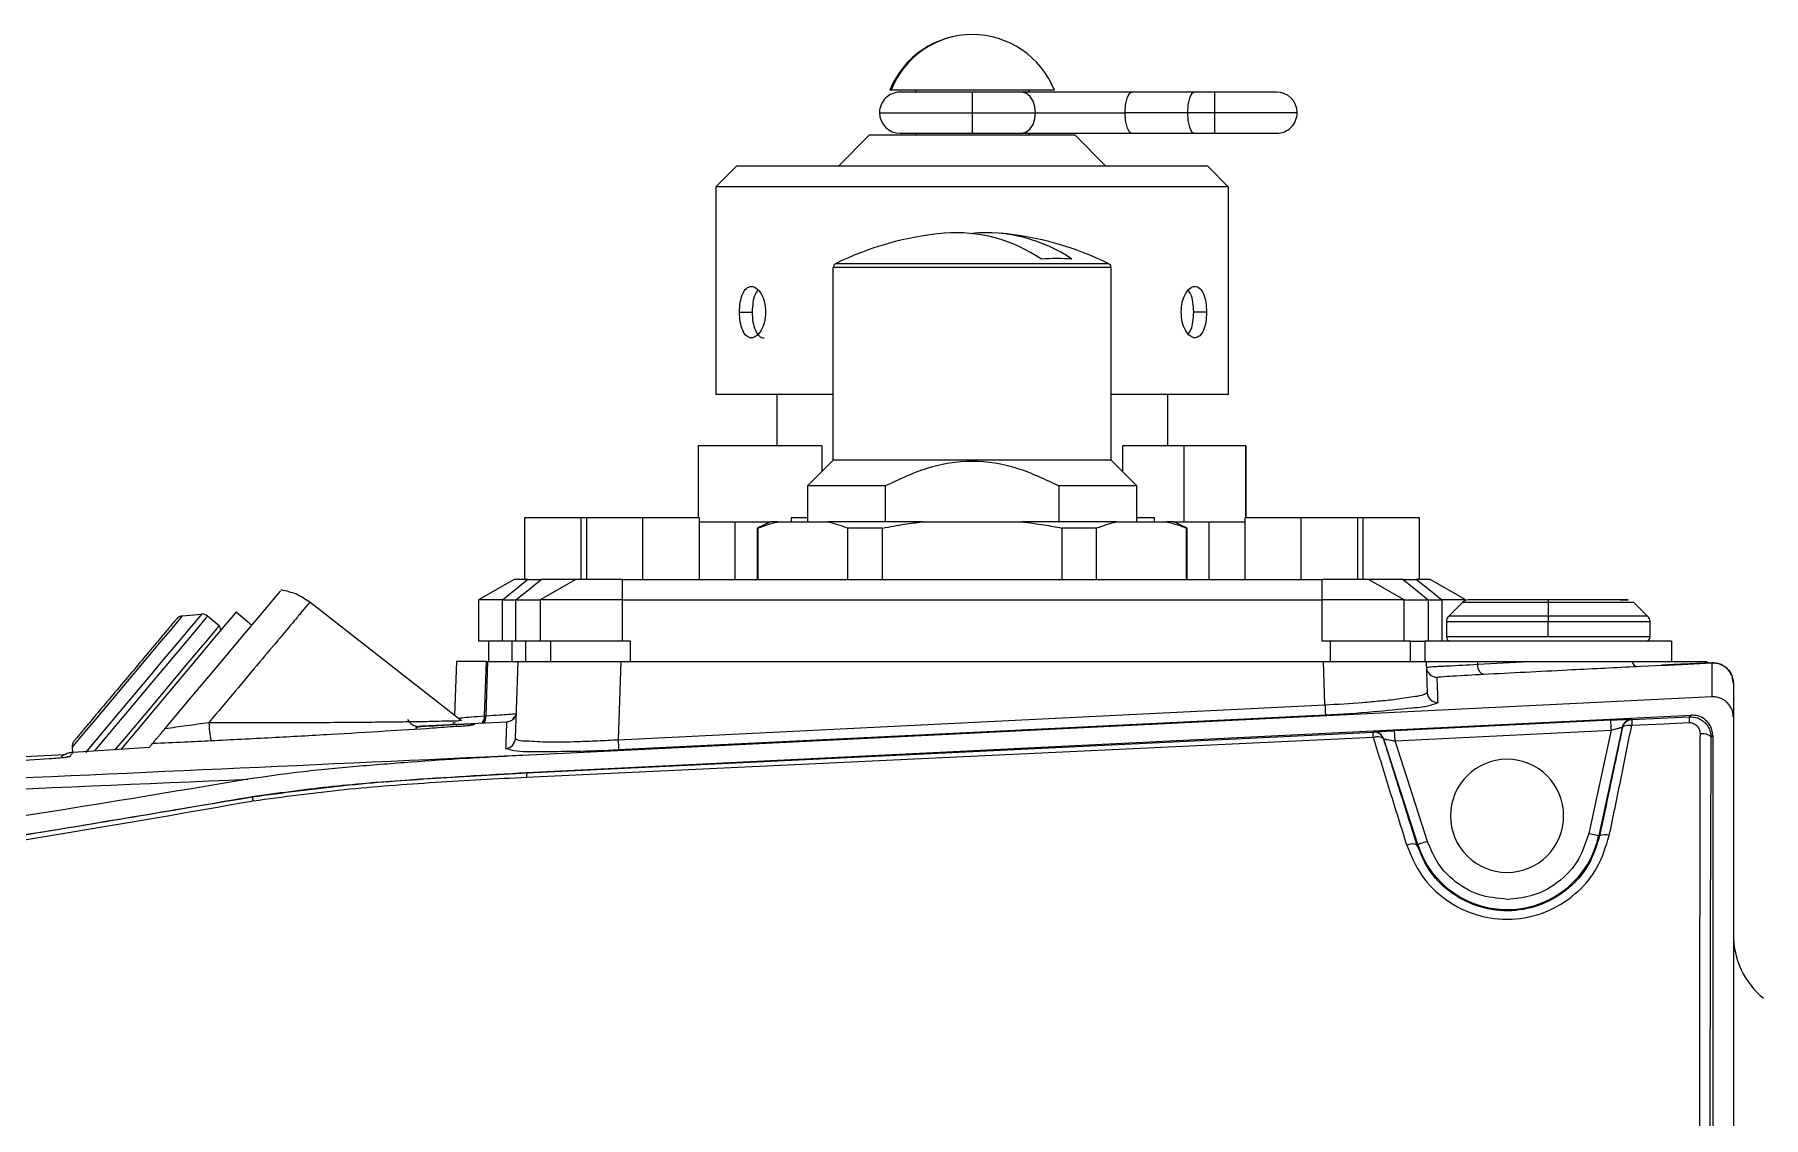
# Model space of a CAD drawing. Header units: millimetres. Extents: x 126 to 938, y 244 to 707.
# Drawn here: x 827.252 to 831.454, y 338.982 to 341.615 of the extents above; entities that cross this region are included whole.
import ezdxf

# ---------------------------------------------------------------- set-up
doc = ezdxf.new("R2010")
doc.units = ezdxf.units.MM

msp = doc.modelspace()

# ---------------------------------------------------------------- linework, layer by layer
at = {"color": 7, "linetype": 'Continuous', "lineweight": 25}
for p, q in [((829.3341, 341.4801), (829.3308, 341.4801)), ((829.7308, 341.4801), (829.3341, 341.4801)), ((829.5308, 341.4751), (829.3558, 341.4751)), ((829.3933, 341.4801), (829.3933, 341.4751)), ((829.6507, 341.4751), (829.5308, 341.4751)), ((829.5308, 341.4751), (829.5308, 341.4251)), ((829.9185, 341.4751), (829.6507, 341.4751)), ((829.6683, 341.4801), (829.6683, 341.4751)), ((830.0706, 341.4751), (829.9185, 341.4751)), ((830.1208, 341.4751), (830.0706, 341.4751)), ((830.1208, 341.4251), (830.1208, 341.4751)), ((829.3058, 341.4251), (829.5308, 341.4251)), ((829.5308, 341.4251), (829.685, 341.4251)), ((829.5308, 341.4251), (829.5308, 341.3751)), ((829.685, 341.4251), (829.9018, 341.4251)), ((830.0539, 341.4251), (829.9018, 341.4251)), ((830.1208, 341.4251), (830.0539, 341.4251)), ((830.1208, 341.3751), (830.1208, 341.4251)), ((830.3208, 341.4251), (830.1208, 341.4251)), ((829.2808, 341.3701), (829.2058, 341.2951)), ((829.7808, 341.3701), (829.2808, 341.3701)), ((829.3933, 341.3751), (829.3933, 341.3701)), ((829.5308, 341.3751), (829.6502, 341.3751)), ((829.6507, 341.3751), (829.9185, 341.3751)), ((829.6683, 341.3751), (829.6683, 341.3701)), ((829.7808, 341.3701), (829.8558, 341.2951)), ((829.9185, 341.3751), (830.0706, 341.3751)), ((830.0706, 341.3751), (830.1208, 341.3751)), ((830.1208, 341.3751), (830.2708, 341.3751)), ((828.9583, 341.2951), (828.9083, 341.2451)), ((830.1033, 341.2951), (828.9583, 341.2951)), ((830.1033, 341.2951), (830.1533, 341.2451)), ((830.1533, 341.2451), (828.9083, 341.2451)), ((828.9083, 341.2451), (828.9083, 340.7401)), ((830.1533, 341.2451), (830.1533, 340.7401)), ((829.8683, 341.0489), (829.1933, 341.0489)), ((829.1933, 340.5801), (829.1933, 341.0489)), ((829.8627, 341.0579), (829.1988, 341.0579)), ((829.8683, 340.5801), (829.8683, 341.0489)), ((828.9653, 340.9401), (828.9962, 340.9401)), ((830.1005, 340.9401), (830.0692, 340.9401)), ((829.1933, 340.7401), (828.9083, 340.7401)), ((829.0558, 340.7401), (829.0558, 340.6151)), ((830.1533, 340.7401), (829.8683, 340.7401)), ((830.0058, 340.7401), (830.0058, 340.6151)), ((828.8653, 340.6151), (828.8653, 340.4401)), ((829.1653, 340.6151), (828.8653, 340.6151)), ((829.1933, 340.5801), (829.1308, 340.5176)), ((829.1653, 340.6151), (829.1653, 340.5521)), ((829.8683, 340.5801), (829.1933, 340.5801)), ((829.8683, 340.5801), (829.9308, 340.5176)), ((829.8963, 340.6151), (829.8963, 340.5521)), ((830.0463, 340.6151), (829.8963, 340.6151)), ((830.1963, 340.6151), (830.0463, 340.6151)), ((830.0463, 340.4301), (830.0463, 340.6151)), ((830.1963, 340.4401), (830.1963, 340.6151)), ((830.1963, 340.6151), (830.1963, 340.4401)), ((829.32, 340.5176), (829.1308, 340.5176)), ((829.1308, 340.5176), (829.1308, 340.4301)), ((829.32, 340.4301), (829.32, 340.5176)), ((829.9308, 340.5176), (829.7415, 340.5176)), ((829.7415, 340.5176), (829.7415, 340.4301)), ((829.9308, 340.4301), (829.9308, 340.5176)), ((828.4433, 340.4401), (828.4433, 340.2901)), ((828.5808, 340.4401), (828.4433, 340.4401)), ((828.5808, 340.2901), (828.5808, 340.4401)), ((828.5933, 340.4401), (828.5808, 340.4401)), ((828.5933, 340.4401), (828.5933, 340.2901)), ((828.7308, 340.4401), (828.5933, 340.4401)), ((828.7308, 340.2901), (828.7308, 340.4401)), ((828.8683, 340.4401), (828.7308, 340.4401)), ((828.8683, 340.2901), (828.8683, 340.4401)), ((828.8683, 340.4301), (828.9551, 340.4301)), ((828.9551, 340.2901), (828.9551, 340.4301)), ((828.9551, 340.4301), (829.0404, 340.4301)), ((829.0404, 340.4301), (829.0083, 340.4151)), ((829.0106, 340.4151), (829.0083, 340.4151)), ((829.0083, 340.4151), (829.0083, 340.2901)), ((829.0106, 340.2901), (829.0106, 340.4151)), ((829.0586, 340.4301), (829.0404, 340.4301)), ((829.0586, 340.4301), (829.1802, 340.4301)), ((829.0912, 340.4401), (829.0912, 340.4301)), ((829.1308, 340.4401), (829.0912, 340.4401)), ((829.4091, 340.4301), (829.1802, 340.4301)), ((829.2282, 340.4151), (829.2282, 340.2901)), ((829.3131, 340.4151), (829.2282, 340.4151)), ((829.3131, 340.2901), (829.3131, 340.4151)), ((829.4091, 340.4301), (829.6524, 340.4301)), ((829.8813, 340.4301), (829.6524, 340.4301)), ((829.7484, 340.4151), (829.7484, 340.2901)), ((829.8333, 340.4151), (829.7484, 340.4151)), ((829.8333, 340.2901), (829.8333, 340.4151)), ((829.8813, 340.4301), (830.003, 340.4301)), ((829.9742, 340.4401), (829.9308, 340.4401)), ((829.9742, 340.4301), (829.9742, 340.4401)), ((830.0211, 340.4301), (830.003, 340.4301)), ((830.0533, 340.4151), (830.0211, 340.4301)), ((830.0211, 340.4301), (830.1065, 340.4301)), ((830.051, 340.4151), (830.051, 340.2901)), ((830.0533, 340.4151), (830.051, 340.4151)), ((830.0533, 340.2901), (830.0533, 340.4151)), ((830.1065, 340.2901), (830.1065, 340.4301)), ((830.1065, 340.4301), (830.1933, 340.4301)), ((830.1933, 340.4401), (830.1933, 340.2901)), ((830.3308, 340.4401), (830.1933, 340.4401)), ((830.3308, 340.2901), (830.3308, 340.4401)), ((830.4683, 340.4401), (830.3308, 340.4401)), ((830.4683, 340.2901), (830.4683, 340.4401)), ((830.4808, 340.4401), (830.4683, 340.4401)), ((830.6183, 340.4401), (830.4808, 340.4401)), ((830.4808, 340.2901), (830.4808, 340.4401)), ((830.6183, 340.2901), (830.6183, 340.4401)), ((828.4174, 340.2901), (828.3308, 340.2401)), ((828.4506, 340.2901), (828.4174, 340.2901)), ((828.4506, 340.2901), (828.4834, 340.2901)), ((828.5674, 340.2901), (828.4808, 340.2401)), ((828.5674, 340.2901), (828.4834, 340.2901)), ((828.6808, 340.2901), (828.5674, 340.2901)), ((828.6808, 340.2401), (828.6808, 340.2901)), ((828.6808, 340.2901), (830.3808, 340.2901)), ((830.4942, 340.2901), (830.3808, 340.2901)), ((830.3808, 340.2901), (830.3808, 340.2401)), ((830.5808, 340.2401), (830.4942, 340.2901)), ((830.5781, 340.2901), (830.4942, 340.2901)), ((830.5781, 340.2901), (830.6109, 340.2901)), ((830.6442, 340.2901), (830.6109, 340.2901)), ((830.7308, 340.2401), (830.6442, 340.2901)), ((827.6113, 340.2015), (827.6582, 340.2056)), ((827.7009, 340.1774), (827.6728, 340.201)), ((827.7423, 340.2112), (827.7806, 340.1791)), ((828.2895, 339.9466), (827.9212, 340.2344)), ((828.3893, 340.2401), (828.3308, 340.2401)), ((828.3308, 340.2401), (828.3308, 340.1401)), ((828.3893, 340.2401), (828.4222, 340.2401)), ((828.3893, 340.1401), (828.3893, 340.2401)), ((828.4222, 340.1401), (828.4222, 340.2401)), ((828.4222, 340.2401), (828.4808, 340.2401)), ((828.6808, 340.2401), (828.4808, 340.2401)), ((828.4808, 340.2401), (828.4808, 340.1401)), ((828.6808, 340.1401), (828.6808, 340.2401)), ((828.6808, 340.2401), (830.3808, 340.2401)), ((830.3808, 340.2401), (830.3808, 340.1401)), ((830.5808, 340.2401), (830.3808, 340.2401)), ((830.5808, 340.1401), (830.5808, 340.2401)), ((830.5808, 340.2401), (830.6393, 340.2401)), ((830.6393, 340.2401), (830.6393, 340.1401)), ((830.6393, 340.2401), (830.6722, 340.2401)), ((830.6722, 340.2401), (830.6722, 340.1401)), ((830.7308, 340.2401), (830.6722, 340.2401)), ((830.7224, 340.2343), (830.6891, 340.201)), ((830.9308, 340.201), (830.6891, 340.201)), ((830.9308, 340.2343), (830.7224, 340.2343)), ((830.7308, 340.2393), (830.7308, 340.2401)), ((830.9308, 340.2401), (830.7365, 340.2401)), ((830.9308, 340.2401), (830.9308, 340.2343)), ((830.9308, 340.2343), (830.9308, 340.201)), ((831.1391, 340.2343), (830.9308, 340.2343)), ((830.9308, 340.201), (830.9308, 340.1868)), ((831.1724, 340.201), (830.9308, 340.201)), ((831.1724, 340.201), (831.1391, 340.2343)), ((827.7009, 340.1774), (827.7007, 340.1772)), ((830.6833, 340.1868), (830.6833, 340.1501)), ((830.9308, 340.1868), (830.6833, 340.1868)), ((830.9308, 340.1501), (830.9308, 340.1868)), ((831.1783, 340.1868), (830.9308, 340.1868)), ((831.1783, 340.1501), (831.1783, 340.1868)), ((828.3893, 340.1401), (828.3308, 340.1401)), ((828.3558, 340.1401), (828.3558, 340.0901)), ((828.4222, 340.1401), (828.3893, 340.1401)), ((828.4129, 340.0901), (828.4129, 340.1401)), ((828.4808, 340.1401), (828.4222, 340.1401)), ((828.4457, 340.1401), (828.4457, 340.0901)), ((828.6808, 340.1401), (828.4808, 340.1401)), ((828.5058, 340.1401), (828.5058, 340.0901)), ((828.7008, 340.1401), (828.6808, 340.1401)), ((828.7008, 340.0901), (828.7008, 340.1401)), ((830.4008, 340.1401), (830.3808, 340.1401)), ((830.4008, 340.1401), (830.4008, 340.0901)), ((830.5958, 340.1401), (830.4008, 340.1401)), ((830.5958, 340.0901), (830.5958, 340.1401)), ((830.5958, 340.1401), (830.6308, 340.1401)), ((830.6308, 340.1401), (830.6308, 340.0901)), ((831.2308, 340.1401), (830.6308, 340.1401)), ((830.9308, 340.1501), (830.6833, 340.1501)), ((831.1783, 340.1501), (830.9308, 340.1501)), ((831.2308, 340.1401), (831.2308, 340.0901)), ((828.2773, 340.0901), (828.2727, 339.9598)), ((828.3504, 340.0901), (828.2773, 340.0901)), ((828.3458, 339.9584), (828.3504, 340.0901)), ((828.3495, 339.9586), (828.3541, 340.0901)), ((828.3504, 340.0901), (828.3541, 340.0901)), ((828.3541, 340.0901), (828.4273, 340.0901)), ((828.4207, 339.9032), (828.4273, 340.0901)), ((828.4273, 340.0901), (828.6771, 340.0901)), ((828.6771, 340.0901), (828.6705, 339.9003)), ((828.6771, 340.0901), (830.3844, 340.0901)), ((830.3881, 339.9851), (830.3844, 340.0901)), ((830.3844, 340.0901), (830.6343, 340.0901)), ((830.6343, 340.0901), (830.6369, 340.0152)), ((830.6343, 340.0901), (830.7592, 340.0901)), ((830.7594, 340.0837), (830.7592, 340.0901)), ((830.7592, 340.0901), (830.8833, 340.0901)), ((830.7594, 340.0837), (830.8833, 340.0901)), ((830.8833, 340.0901), (831.1347, 340.0901)), ((831.1347, 340.0901), (831.3159, 340.0901)), ((831.1386, 340.0782), (831.3283, 340.0875)), ((831.3283, 340.0875), (831.2558, 340.0839)), ((831.2558, 340.0836), (831.3283, 340.0871)), ((831.2558, 340.0836), (831.2558, 340.0839)), ((831.3283, 340.0871), (831.3283, 340.0046)), ((831.3808, 340.0372), (831.3808, 339.9545)), ((831.3283, 340.0046), (828.4389, 339.8621)), ((828.3458, 339.9584), (828.3495, 339.9586)), ((828.4139, 339.9483), (828.4204, 339.9572)), ((828.4487, 339.8205), (831.2781, 339.9601)), ((828.6705, 339.9003), (830.3881, 339.9851)), ((831.1337, 339.9499), (831.1342, 339.9493)), ((831.1342, 339.9493), (831.2742, 339.956)), ((831.2742, 339.956), (831.2781, 339.9601)), ((831.3808, 339.9545), (831.3808, 334.3761)), ((827.6761, 339.9423), (827.728, 339.9422)), ((828.1928, 339.9328), (828.1781, 339.931)), ((828.1791, 339.9287), (828.1863, 339.9324)), ((828.1831, 339.9321), (828.1862, 339.9324)), ((828.3992, 339.9431), (828.1924, 339.9329)), ((828.2705, 339.942), (828.2756, 339.9403)), ((830.5062, 339.919), (830.5063, 339.919)), ((830.5062, 339.9189), (830.5062, 339.919)), ((830.5074, 339.919), (830.5074, 339.9189)), ((830.5576, 339.9224), (831.0822, 339.9483)), ((830.5589, 339.8974), (830.5576, 339.9224)), ((830.5589, 339.8974), (831.0834, 339.9233)), ((831.0834, 339.9233), (831.0292, 339.6723)), ((831.1105, 339.9302), (831.0537, 339.667)), ((831.111, 339.9296), (831.1105, 339.9302)), ((831.3305, 339.9102), (831.3264, 339.9059)), ((831.3305, 339.9102), (831.3308, 334.4211)), ((827.3434, 339.8823), (827.3445, 339.8695)), ((827.3462, 339.8697), (827.5317, 339.8824)), ((828.4481, 339.8094), (830.5056, 339.9063)), ((830.5312, 339.9017), (830.5312, 339.9016)), ((830.6137, 339.6453), (830.5312, 339.9017)), ((830.6375, 339.653), (830.5589, 339.8974)), ((827.3255, 339.8638), (826.9599, 339.8458)), ((828.4487, 339.8205), (828.4487, 339.8194)), ((827.7812, 339.7614), (827.7811, 339.7621)), ((831.0537, 339.667), (831.0558, 339.6666)), ((830.6119, 339.6447), (830.6137, 339.6453))]:
    msp.add_line(p, q, dxfattribs=at)
at = {"color": 7, "linetype": 'Continuous', "lineweight": 25, "flags": 128}
for points in [[(829.685, 341.4251), (829.6834, 341.44), (829.6789, 341.4535), (829.6718, 341.4645), (829.6628, 341.4719), (829.6527, 341.475), (829.6507, 341.4751)], [(829.9185, 341.4751), (829.9121, 341.4713), (829.9067, 341.4605), (829.903, 341.4442), (829.9018, 341.4251)], [(830.0705, 341.4751), (830.0642, 341.4713), (830.0588, 341.4605), (830.0552, 341.4442), (830.0539, 341.4251)], [(830.3208, 341.4251), (830.3198, 341.4349), (830.317, 341.4442), (830.3123, 341.4529), (830.3061, 341.4605), (830.2985, 341.4667), (830.2899, 341.4713), (830.2805, 341.4741), (830.2708, 341.4751), (830.2679, 341.4751), (830.2594, 341.4751), (830.2455, 341.4751), (830.2268, 341.4751), (830.2041, 341.4751), (830.1782, 341.4751), (830.15, 341.4751), (830.1208, 341.4751)], [(829.3058, 341.4251), (829.3067, 341.4154), (829.3096, 341.406), (829.3142, 341.3973), (829.3204, 341.3898), (829.328, 341.3835), (829.3366, 341.3789), (829.346, 341.3761), (829.3558, 341.3751), (829.3591, 341.3751), (829.3691, 341.3751), (829.3853, 341.3751), (829.407, 341.3751), (829.4335, 341.3751), (829.4638, 341.3751), (829.4966, 341.3751), (829.5308, 341.3751)], [(829.6502, 341.3751), (829.6527, 341.3752), (829.6628, 341.3783), (829.6718, 341.3857), (829.6789, 341.3967), (829.6834, 341.4102), (829.685, 341.4251)], [(829.9018, 341.4251), (829.903, 341.406), (829.9067, 341.3898), (829.9121, 341.3789), (829.9185, 341.3751)], [(830.0539, 341.4251), (830.0552, 341.406), (830.0588, 341.3898), (830.0642, 341.3789), (830.0706, 341.3751)], [(828.3893, 340.2401), (828.4236, 340.2681), (828.4506, 340.2901)], [(828.4222, 340.2401), (828.4565, 340.2681), (828.4834, 340.2901)], [(830.5781, 340.2901), (830.6124, 340.2621), (830.6393, 340.2401)], [(830.6109, 340.2901), (830.6452, 340.2621), (830.6722, 340.2401)], [(827.5697, 339.9277), (827.6354, 340.006), (827.6982, 340.0809), (827.7542, 340.1477), (827.7998, 340.2019), (827.8322, 340.2406), (827.8496, 340.2613), (827.8502, 340.262)], [(827.6113, 340.2015), (827.6047, 340.1937), (827.5857, 340.1711), (827.5561, 340.1357), (827.5187, 340.0913), (827.4774, 340.0419), (827.436, 339.9926), (827.3986, 339.9481), (827.369, 339.9128), (827.35, 339.8901), (827.3434, 339.8823)], [(827.6582, 340.2056), (827.6519, 340.1981), (827.6335, 340.1763), (827.6046, 340.1418), (827.5674, 340.0974), (827.525, 340.0469), (827.4807, 339.9942), (827.4383, 339.9436), (827.4011, 339.8993), (827.3759, 339.8693)], [(827.6728, 340.201), (827.6663, 340.1934), (827.6475, 340.1709), (827.6179, 340.1356), (827.5798, 340.0902), (827.5363, 340.0384), (827.491, 339.9845), (827.4476, 339.9327), (827.4095, 339.8873), (827.3975, 339.8729)], [(827.7423, 340.2112), (827.7357, 340.2034), (827.7165, 340.1804), (827.6858, 340.1439), (827.6459, 340.0963), (827.5994, 340.0409), (827.5495, 339.9814), (827.4996, 339.9219), (827.4617, 339.8768)], [(827.7007, 340.1772), (827.6945, 340.1698), (827.6756, 340.1473), (827.646, 340.112), (827.6079, 340.0666), (827.5645, 340.0148), (827.5192, 339.9609), (827.4757, 339.9091), (827.4467, 339.8745)], [(830.7731, 340.0596), (830.7707, 340.06), (830.7683, 340.0613), (830.766, 340.0634), (830.764, 340.0664), (830.7622, 340.0701), (830.7609, 340.0743), (830.7599, 340.0789), (830.7594, 340.0837)], [(828.4229, 339.9641), (828.4223, 339.9595), (828.4221, 339.9587)], [(828.6717, 339.8762), (829.6336, 339.9237), (830.3893, 339.9611)], [(828.4487, 339.8194), (829.6168, 339.8759), (830.5062, 339.9189)], [(831.1337, 339.9354), (831.212, 339.9391), (831.2736, 339.9419)], [(831.2997, 339.9156), (831.3048, 339.9155), (831.3097, 339.915), (831.3143, 339.9142), (831.3183, 339.9129), (831.3217, 339.9114), (831.3242, 339.9097), (831.3258, 339.9078), (831.3264, 339.9059)], [(827.3303, 339.8588), (827.3324, 339.8592), (827.3381, 339.8598)], [(831.0292, 339.6723), (831.034, 339.6713), (831.0385, 339.6703), (831.0427, 339.6694), (831.0464, 339.6686), (831.0494, 339.6679), (831.0517, 339.6674), (831.0531, 339.6671), (831.0537, 339.667)], [(830.6375, 339.653), (830.6329, 339.6515), (830.6284, 339.6501), (830.6244, 339.6487), (830.6208, 339.6476), (830.6178, 339.6466), (830.6156, 339.6459), (830.6142, 339.6455), (830.6137, 339.6453)]]:
    msp.add_lwpolyline(points, dxfattribs=at)
at = {"color": 7, "linetype": 'Continuous', "lineweight": 25}
for centre, radius, start, end in [((829.5308, 341.3995), 0.2156, 89.9973, 158.0421), ((829.5317, 341.403), 0.2121, 90.254, 158.6793), ((829.5308, 341.3995), 0.2156, 21.9579, 90.0027), ((829.3558, 341.4251), 0.05, 89.9981, 179.9985), ((830.2708, 341.4251), 0.05, 269.9933, 0.0118), ((829.5307, 340.3833), 0.7518, 95.1665, 116.1959), ((829.4922, 340.7681), 0.3651, 55.3999, 94.5887), ((829.5657, 340.7663), 0.3668, 55.5133, 95.4664), ((829.5308, 340.3832), 0.7519, 63.8054, 84.8321), ((829.2033, 341.0489), 0.00999, 116.1592, 180.0373), ((829.7365, 340.6952), 0.3753, 84.3552, 95.6448), ((829.8583, 341.0489), 0.00999, 359.9627, 63.8408), ((827.613, 340.1816), 0.02, 95.0058, 140.0001), ((827.6599, 340.1857), 0.02, 49.9756, 95.0208), ((830.7033, 340.1868), 0.02, 134.9825, 179.9691), ((830.7365, 340.2201), 0.02, 89.9952, 135.0249), ((831.1583, 340.1868), 0.02, 0.0309, 45.0175), ((827.6945, 340.1698), 0.01, 320.0087, 50.0008), ((830.6933, 340.1501), 0.01, 180.026, 269.9825), ((831.1683, 340.1501), 0.01, 270.0175, 359.974), ((830.6597, 340.0775), 0.025, 181.9666, 272.8535), ((831.1487, 340.0925), 0.0142, 189.6269, 259.1205), ((831.3273, 340.1091), 0.0222, 238.8441, 259.5223), ((830.6618, 340.0161), 0.025, 182.0176, 272.8978), ((828.187, 339.9642), 0.0318, 207.2348, 268.7411), ((828.3172, 339.9573), 0.0287, 323.3729, 2.1844), ((828.3208, 339.9575), 0.0287, 323.2135, 2.1478), ((833.3724, 340.1255), 2.9876, 182.6921, 183.1539), ((831.1349, 339.925), 0.025, 92.8365, 167.8208), ((831.1355, 339.9243), 0.025, 92.8557, 167.8058), ((831.3284, 339.9469), 0.055, 170.3893, 185.1703), ((827.8814, 339.9428), 0.2053, 180.1434, 192.598), ((828.2475, 339.9516), 0.0249, 323.011, 339.8762), ((830.5075, 339.8926), 0.0264, 90.0978, 92.7939), ((830.5074, 339.8925), 0.0264, 90.1294, 92.7904), ((830.5075, 339.894), 0.025, 17.7954, 92.7156), ((830.5074, 339.894), 0.025, 17.8372, 89.9819), ((830.5074, 339.8939), 0.025, 17.8536, 89.9927), ((844.2602, 340.5902), 13.1936, 182.78869, 182.89724), ((827.3633, 339.8841), 0.02, 139.9695, 185.041), ((828.3958, 339.9041), 0.025, 272.7696, 357.9481), ((832.2993, 340.0735), 3.6329, 182.7331, 183.1128), ((830.8308, 339.7151), 0.1375, 0.0006, 179.9994), ((828.4803, 339.8123), 0.0324, 167.3499, 185.1511), ((827.7346, 339.7444), 0.0496, 8.4877, 20.1003), ((830.8308, 339.7151), 0.1375, 180.0006, 359.9994), ((830.8308, 339.7151), 0.228, 197.8256, 347.8267), ((831.068, 339.6378), 0.0313, 69.1035, 113.0072), ((830.6007, 339.6177), 0.0292, 67.4395, 117.9708), ((831.5807, 339.426), 0.1999, 179.9906, 230.6128)]:
    msp.add_arc(centre, radius, start, end, dxfattribs=at)
for points, knots in [([(828.9653, 340.9401), (828.9656, 340.9481), (828.9663, 340.9632), (828.9718, 340.9831), (828.9803, 340.998), (828.9945, 341.0046), (829.0089, 340.9979), (829.0194, 340.9836), (829.0271, 340.9635), (829.0281, 340.9482), (829.0286, 340.9401)], [0, 0, 0, 0, 0.159037, 0.298728, 0.407493, 0.49129, 0.57994, 0.696445, 0.840314, 1, 1, 1, 1]), ([(830.0389, 340.9401), (830.0394, 340.9482), (830.0403, 340.9634), (830.0478, 340.9835), (830.058, 340.9978), (830.0721, 341.0046), (830.086, 340.998), (830.0941, 340.9831), (830.0995, 340.9632), (830.1001, 340.9481), (830.1005, 340.9401)], [0, 0, 0, 0, 0.1606893, 0.3050803, 0.4212204, 0.5084056, 0.5907282, 0.6992642, 0.8397041, 1, 1, 1, 1]), ([(829.0103, 340.9935), (829.0081, 340.9906), (829.0015, 340.9819), (828.9974, 340.963), (828.9966, 340.9481), (828.9962, 340.9401)], [0, 0, 0, 0, 0.198217, 0.572973, 1, 1, 1, 1]), ([(830.0692, 340.9401), (830.0688, 340.9481), (830.068, 340.963), (830.0643, 340.9816), (830.0581, 340.99), (830.0561, 340.9928)], [0, 0, 0, 0, 0.435146, 0.816162, 1, 1, 1, 1]), ([(829.0286, 340.9401), (829.0281, 340.9321), (829.0271, 340.9167), (829.0194, 340.8967), (829.0089, 340.8823), (828.9945, 340.8756), (828.9804, 340.8821), (828.9718, 340.8971), (828.9663, 340.917), (828.9656, 340.9321), (828.9653, 340.9401)], [0, 0, 0, 0, 0.159567, 0.303342, 0.419754, 0.50843, 0.592225, 0.701048, 0.840837, 1, 1, 1, 1]), ([(828.9962, 340.9401), (828.9965, 340.9321), (828.9972, 340.9171), (829.0027, 340.8968), (829.011, 340.883), (829.021, 340.8764), (829.025, 340.8776), (829.025, 340.8776)], [0, 0, 0, 0, 0.32392, 0.608221, 0.829284, 0.999663, 1, 1, 1, 1]), ([(830.1005, 340.9401), (830.1001, 340.9321), (830.0995, 340.917), (830.0941, 340.8972), (830.086, 340.8823), (830.0722, 340.8756), (830.0581, 340.8824), (830.0478, 340.8967), (830.0403, 340.9168), (830.0394, 340.9321), (830.0389, 340.9401)], [0, 0, 0, 0, 0.1601694, 0.3005413, 0.4089966, 0.4913142, 0.5785005, 0.694682, 0.8391744, 1, 1, 1, 1]), ([(830.0561, 340.8875), (830.0581, 340.8902), (830.0643, 340.8986), (830.068, 340.9172), (830.0688, 340.9321), (830.0692, 340.9401)], [0, 0, 0, 0, 0.183168, 0.564449, 1, 1, 1, 1]), ([(829.32, 340.5176), (829.3533, 340.5336), (829.4198, 340.5655), (829.5307, 340.5837), (829.6416, 340.5655), (829.7082, 340.5336), (829.7415, 340.5176)], [0, 0, 0, 0, 0.249821, 0.499933, 0.750066, 1, 1, 1, 1]), ([(829.0106, 340.4151), (829.0194, 340.4184), (829.0352, 340.4242), (829.0515, 340.4283), (829.0586, 340.4301)], [0, 0, 0, 0, 0.564055, 1, 1, 1, 1]), ([(829.1802, 340.4301), (829.1893, 340.4278), (829.2055, 340.4236), (829.2213, 340.4177), (829.2282, 340.4151)], [0, 0, 0, 0, 0.555948, 1, 1, 1, 1]), ([(829.3131, 340.4151), (829.3309, 340.4184), (829.3628, 340.4243), (829.395, 340.4283), (829.4091, 340.4301)], [0, 0, 0, 0, 0.559943, 1, 1, 1, 1]), ([(829.6524, 340.4301), (829.6704, 340.4278), (829.7026, 340.4237), (829.7344, 340.4177), (829.7484, 340.4151)], [0, 0, 0, 0, 0.559967, 1, 1, 1, 1]), ([(829.8333, 340.4151), (829.8422, 340.4184), (829.8579, 340.4242), (829.8742, 340.4283), (829.8813, 340.4301)], [0, 0, 0, 0, 0.56399, 1, 1, 1, 1]), ([(830.003, 340.4301), (830.012, 340.4278), (830.0283, 340.4236), (830.044, 340.4177), (830.051, 340.4151)], [0, 0, 0, 0, 0.555897, 1, 1, 1, 1]), ([(827.9212, 340.2344), (827.9106, 340.2416), (827.8894, 340.2561), (827.8643, 340.2617), (827.8517, 340.2645)], [0, 0, 0, 0, 0.4984154, 1, 1, 1, 1]), ([(827.9205, 340.2336), (827.9207, 340.2338), (827.9243, 340.2381), (827.8994, 340.2084), (827.8868, 340.1934), (827.8432, 340.1415), (827.7967, 340.086), (827.7383, 340.0164), (827.6974, 339.9677), (827.6761, 339.9423)], [0, 0, 0, 0, 0.002565, 0.040852, 0.140783, 0.296713, 0.499861, 0.738776, 1, 1, 1, 1]), ([(831.1055, 340.2401), (831.1081, 340.2401), (831.1138, 340.2401), (831.1308, 340.2401), (831.1039, 340.2401), (831.085, 340.2401), (831.0383, 340.2401), (830.988, 340.2401), (830.949, 340.2401), (830.9308, 340.2401)], [0, 0, 0, 0, 0.041899, 0.091051, 0.140203, 0.272819, 0.454642, 0.745481, 1, 1, 1, 1]), ([(827.5977, 340.1945), (827.596, 340.1925), (827.5877, 340.1826), (827.5711, 340.1627), (827.5446, 340.1312), (827.5113, 340.0915), (827.4729, 340.0457), (827.4344, 339.9999), (827.4011, 339.9602), (827.3747, 339.9287), (827.358, 339.9088), (827.3497, 339.8989), (827.348, 339.8969)], [0, 0, 0, 0, 0.02, 0.099999, 0.200001, 0.337839, 0.500005, 0.662158, 0.799999, 0.899998, 0.979997, 1, 1, 1, 1]), ([(830.6347, 340.0766), (830.64, 340.0771), (830.6569, 340.0786), (830.6985, 340.0804), (830.7348, 340.0824), (830.7594, 340.0837)], [0, 0, 0, 0, 0.126346, 0.408969, 1, 1, 1, 1]), ([(830.7731, 340.0596), (830.8413, 340.0631), (830.9632, 340.0695), (831.085, 340.0755), (831.1386, 340.0782)], [0, 0, 0, 0, 0.5599747, 1, 1, 1, 1]), ([(831.1386, 340.0782), (831.14, 340.0782), (831.1424, 340.0784), (831.1449, 340.0785), (831.146, 340.0785)], [0, 0, 0, 0, 0.5592891, 1, 1, 1, 1]), ([(831.2558, 340.0839), (831.2517, 340.0837), (831.2442, 340.0833), (831.2324, 340.0827), (831.2228, 340.0822), (831.2143, 340.0818), (831.2104, 340.0816), (831.2037, 340.0812), (831.2104, 340.0814), (831.2143, 340.0816), (831.2231, 340.082), (831.2329, 340.0825), (831.2448, 340.083), (831.2519, 340.0834), (831.2558, 340.0836)], [0, 0, 0, 0, 0.123033, 0.222941, 0.353502, 0.418128, 0.464158, 0.500076, 0.536413, 0.582417, 0.646303, 0.786014, 0.884361, 1, 1, 1, 1]), ([(831.3283, 340.0875), (831.3345, 340.0871), (831.3442, 340.0866), (831.3561, 340.081), (831.3644, 340.075), (831.3713, 340.0674), (831.3781, 340.0561), (831.3797, 340.0464), (831.3807, 340.0401)], [0, 0, 0, 0, 0.237404, 0.367526, 0.497251, 0.628032, 0.75849, 1, 1, 1, 1]), ([(831.3807, 340.0401), (831.3796, 340.0464), (831.378, 340.056), (831.3711, 340.0673), (831.3642, 340.0748), (831.356, 340.0808), (831.3441, 340.0863), (831.3345, 340.0868), (831.3283, 340.0871)], [0, 0, 0, 0, 0.241831, 0.372643, 0.503178, 0.633111, 0.762616, 1, 1, 1, 1]), ([(830.6609, 340.0525), (830.6641, 340.0529), (830.6766, 340.0544), (830.714, 340.0562), (830.7482, 340.0582), (830.7731, 340.0596)], [0, 0, 0, 0, 0.085476, 0.334459, 1, 1, 1, 1]), ([(830.6631, 339.9911), (830.6626, 340.0049), (830.6619, 340.0254), (830.6612, 340.0459), (830.6609, 340.0525)], [0, 0, 0, 0, 0.673649, 1, 1, 1, 1]), ([(831.3808, 340.0372), (831.3808, 340.0377), (831.3807, 340.0387), (831.3807, 340.0397), (831.3807, 340.0401)], [0, 0, 0, 0, 0.560052, 1, 1, 1, 1]), ([(831.3807, 340.0401), (831.3807, 340.0396), (831.3808, 340.0388), (831.3808, 340.0379), (831.3808, 340.0375)], [0, 0, 0, 0, 0.560147, 1, 1, 1, 1]), ([(830.3881, 339.9851), (830.4186, 339.9869), (830.4639, 339.9895), (830.5227, 339.9948), (830.5658, 339.999), (830.6001, 340.0051), (830.6253, 340.008), (830.634, 340.0134), (830.6369, 340.0152)], [0, 0, 0, 0, 0.364094, 0.541534, 0.703699, 0.878939, 0.96041, 1, 1, 1, 1]), ([(830.3893, 339.9611), (830.4284, 339.9631), (830.4992, 339.9667), (830.5845, 339.9769), (830.6381, 339.9806), (830.6578, 339.9889), (830.6631, 339.9911)], [0, 0, 0, 0, 0.425121, 0.768136, 0.93806, 1, 1, 1, 1]), ([(831.3808, 339.9545), (831.3806, 339.9579), (831.3802, 339.9646), (831.377, 339.9743), (831.3721, 339.9833), (831.3655, 339.991), (831.3575, 339.9973), (831.3484, 340.0017), (831.3385, 340.0045), (831.3317, 340.0045), (831.3283, 340.0046)], [0, 0, 0, 0, 0.124787, 0.250039, 0.374475, 0.499797, 0.62419, 0.749491, 0.874519, 1, 1, 1, 1]), ([(828.2822, 339.9523), (828.285, 339.9528), (828.2954, 339.9546), (828.3167, 339.956), (828.3351, 339.9575), (828.3458, 339.9584)], [0, 0, 0, 0, 0.13118, 0.493542, 1, 1, 1, 1]), ([(828.3495, 339.9586), (828.3603, 339.9593), (828.3788, 339.9604), (828.4033, 339.9617), (828.4169, 339.9634), (828.4229, 339.9641)], [0, 0, 0, 0, 0.440704, 0.754378, 1, 1, 1, 1]), ([(828.423, 339.9672), (828.4226, 339.9642), (828.4217, 339.958), (828.4162, 339.9501), (828.4084, 339.9445), (828.4022, 339.9435), (828.3992, 339.9431)], [0, 0, 0, 0, 0.24106, 0.4999, 0.758691, 1, 1, 1, 1]), ([(831.0822, 339.9483), (831.0892, 339.9486), (831.1024, 339.9493), (831.1186, 339.9497), (831.1287, 339.9502), (831.1327, 339.95), (831.1337, 339.9499)], [0, 0, 0, 0, 0.410902, 0.768424, 0.942128, 1, 1, 1, 1]), ([(831.1345, 339.949), (831.1326, 339.949), (831.1303, 339.949), (831.1281, 339.9481), (831.1276, 339.9479)], [0, 0, 0, 0, 0.777037, 1, 1, 1, 1]), ([(831.1342, 339.9493), (831.1341, 339.9489), (831.1336, 339.9473), (831.1337, 339.9426), (831.1337, 339.9384), (831.1337, 339.9354)], [0, 0, 0, 0, 0.094315, 0.350106, 1, 1, 1, 1]), ([(831.2742, 339.956), (831.2807, 339.9557), (831.2907, 339.955), (831.303, 339.9489), (831.3127, 339.9414), (831.3202, 339.9313), (831.3254, 339.9188), (831.3261, 339.9105), (831.3264, 339.9059)], [0, 0, 0, 0, 0.239064, 0.368108, 0.50329, 0.690273, 0.829851, 1, 1, 1, 1]), ([(831.3305, 339.9102), (831.3301, 339.9149), (831.3293, 339.9248), (831.3225, 339.9388), (831.3111, 339.951), (831.2955, 339.9593), (831.2837, 339.9598), (831.2781, 339.9601)], [0, 0, 0, 0, 0.176202, 0.366728, 0.563812, 0.790922, 1, 1, 1, 1]), ([(827.5395, 339.8917), (827.5397, 339.892), (827.5405, 339.893), (827.5423, 339.8951), (827.5453, 339.8986), (827.5491, 339.9032), (827.5538, 339.9088), (827.5607, 339.917), (827.5661, 339.9235), (827.5697, 339.9277)], [0, 0, 0, 0, 0.023063, 0.081252, 0.178755, 0.31253, 0.464058, 0.643349, 1, 1, 1, 1]), ([(827.5697, 339.9277), (827.5871, 339.9301), (827.6225, 339.9349), (827.658, 339.9398), (827.6761, 339.9423)], [0, 0, 0, 0, 0.489057, 1, 1, 1, 1]), ([(827.681, 339.898), (827.7303, 339.9006), (827.8272, 339.9056), (827.9682, 339.9133), (828.0986, 339.9213), (828.1992, 339.927), (828.2705, 339.9331), (828.3016, 339.9339), (828.3352, 339.94), (828.2384, 339.9337), (828.2075, 339.9329), (828.1863, 339.9324)], [0, 0, 0, 0, 0.190859, 0.37549, 0.547195, 0.694783, 0.769832, 0.816469, 0.826738, 0.881357, 1, 1, 1, 1]), ([(827.728, 339.9422), (827.7443, 339.9422), (827.7906, 339.942), (827.8658, 339.9421), (827.9474, 339.9424), (828.0187, 339.9428), (828.0811, 339.9434), (828.1371, 339.944), (828.1884, 339.9448), (828.2301, 339.9451), (828.2614, 339.947), (828.2791, 339.9458), (828.2858, 339.9476), (828.2865, 339.9478)], [0, 0, 0, 0, 0.087594, 0.248527, 0.404106, 0.525864, 0.631461, 0.738756, 0.826882, 0.90683, 0.96252, 0.996182, 1, 1, 1, 1]), ([(828.1863, 339.9324), (828.1875, 339.9325), (828.1895, 339.9327), (828.1916, 339.9328), (828.1924, 339.9329)], [0, 0, 0, 0, 0.567523, 1, 1, 1, 1]), ([(828.3992, 339.9431), (828.399, 339.9378), (828.3983, 339.9164), (828.3975, 339.8951), (828.397, 339.8791)], [0, 0, 0, 0, 0.249945, 1, 1, 1, 1]), ([(830.5056, 339.9063), (830.5056, 339.9081), (830.5055, 339.9114), (830.5055, 339.9157), (830.506, 339.918), (830.5062, 339.9189)], [0, 0, 0, 0, 0.442859, 0.780101, 1, 1, 1, 1]), ([(830.5056, 339.9063), (830.5084, 339.9069), (830.5139, 339.9081), (830.5216, 339.9078), (830.5282, 339.9061), (830.5303, 339.9029), (830.5312, 339.9016)], [0, 0, 0, 0, 0.309553, 0.602737, 0.83396, 1, 1, 1, 1]), ([(830.5063, 339.919), (830.5081, 339.9192), (830.5147, 339.92), (830.5264, 339.9206), (830.5417, 339.9216), (830.5522, 339.9221), (830.5576, 339.9224)], [0, 0, 0, 0, 0.1081724, 0.3852713, 0.6851477, 1, 1, 1, 1]), ([(831.111, 339.9296), (831.1009, 339.8812), (831.0826, 339.7935), (831.0641, 339.7058), (831.0558, 339.6666)], [0, 0, 0, 0, 0.552118, 1, 1, 1, 1]), ([(831.0792, 339.667), (831.0885, 339.7122), (831.107, 339.8016), (831.1249, 339.8911), (831.1337, 339.9354)], [0, 0, 0, 0, 0.505081, 1, 1, 1, 1]), ([(831.0834, 339.9233), (831.0873, 339.9244), (831.0936, 339.9261), (831.1011, 339.9282), (831.1056, 339.9293), (831.1081, 339.9298), (831.1096, 339.9303), (831.1103, 339.9302), (831.1105, 339.9302)], [0, 0, 0, 0, 0.42978, 0.706179, 0.833939, 0.925725, 0.980822, 1, 1, 1, 1]), ([(831.111, 339.9296), (831.1117, 339.9307), (831.1133, 339.9335), (831.119, 339.9353), (831.1259, 339.9362), (831.131, 339.9357), (831.1337, 339.9354)], [0, 0, 0, 0, 0.155008, 0.380834, 0.676894, 1, 1, 1, 1]), ([(831.2736, 339.9419), (831.2754, 339.9419), (831.279, 339.9418), (831.2841, 339.9402), (831.2887, 339.9377), (831.2938, 339.9332), (831.2987, 339.9258), (831.2994, 339.919), (831.2997, 339.9156)], [0, 0, 0, 0, 0.129482, 0.257037, 0.383848, 0.508336, 0.754471, 1, 1, 1, 1]), ([(831.2997, 339.9156), (831.2995, 339.833), (831.2991, 339.6663), (831.2988, 339.4151), (831.2986, 339.1619), (831.2985, 338.9927), (831.2984, 338.908)], [0, 0, 0, 0, 0.246042, 0.496257, 0.74789, 1, 1, 1, 1]), ([(827.3462, 339.8697), (827.3427, 339.8693), (827.3359, 339.8685), (827.3261, 339.8644), (827.3195, 339.8611), (827.317, 339.8584), (827.317, 339.8584)], [0, 0, 0, 0, 0.325629, 0.649236, 0.997244, 1, 1, 1, 1]), ([(827.3381, 339.8598), (827.3396, 339.8617), (827.3423, 339.8651), (827.345, 339.8684), (827.3462, 339.8697)], [0, 0, 0, 0, 0.580158, 1, 1, 1, 1]), ([(827.5317, 339.8824), (827.5333, 339.8843), (827.5359, 339.8874), (827.5385, 339.8905), (827.5395, 339.8917)], [0, 0, 0, 0, 0.601899, 1, 1, 1, 1]), ([(827.5395, 339.8917), (827.5653, 339.8928), (827.6125, 339.8946), (827.6596, 339.897), (827.681, 339.898)], [0, 0, 0, 0, 0.545974, 1, 1, 1, 1]), ([(828.397, 339.8791), (828.4039, 339.8773), (828.43, 339.8701), (828.4874, 339.8724), (828.5717, 339.8715), (828.6366, 339.8745), (828.6717, 339.8762)], [0, 0, 0, 0, 0.077627, 0.293711, 0.617596, 1, 1, 1, 1]), ([(828.4207, 339.9032), (828.4225, 339.9021), (828.4284, 339.8981), (828.4541, 339.8975), (828.5022, 339.8939), (828.5624, 339.8958), (828.6213, 339.8976), (828.6538, 339.8994), (828.6705, 339.9003)], [0, 0, 0, 0, 0.024283, 0.084849, 0.294868, 0.61138, 0.799862, 1, 1, 1, 1]), ([(830.5056, 339.9063), (830.5187, 339.8632), (830.5455, 339.7755), (830.573, 339.6881), (830.587, 339.6435)], [0, 0, 0, 0, 0.491147, 1, 1, 1, 1]), ([(830.5312, 339.9017), (830.5312, 339.9017), (830.5312, 339.9017), (830.5313, 339.9017), (830.5313, 339.9017)], [0, 0, 0, 0, 0.373245, 1, 1, 1, 1]), ([(830.6119, 339.6447), (830.5964, 339.6937), (830.5694, 339.7792), (830.5426, 339.8649), (830.5312, 339.9016)], [0, 0, 0, 0, 0.571826, 1, 1, 1, 1]), ([(830.5313, 339.9017), (830.5315, 339.9017), (830.5323, 339.9017), (830.534, 339.9015), (830.5366, 339.9011), (830.5412, 339.9005), (830.5487, 339.8992), (830.555, 339.8981), (830.5589, 339.8974)], [0, 0, 0, 0, 0.026473, 0.08699, 0.182148, 0.310338, 0.582249, 1, 1, 1, 1]), ([(831.3264, 339.9059), (831.3262, 339.8728), (831.3257, 339.7987), (831.3252, 339.6756), (831.3247, 339.5357), (831.3243, 339.362), (831.3239, 339.1519), (831.3237, 338.9918), (831.3236, 338.9063)], [0, 0, 0, 0, 0.099337, 0.222437, 0.369301, 0.519393, 0.743503, 1, 1, 1, 1]), ([(828.4389, 339.8621), (827.4624, 339.8178), (826.1023, 339.7561), (824.3586, 339.6766), (823.5913, 339.6414), (823.2076, 339.6238)], [0, 0, 0, 0, 0.559983, 0.7799777, 1, 1, 1, 1]), ([(825.6758, 339.7574), (825.8149, 339.7644), (826.0905, 339.7785), (826.4996, 339.8022), (826.8981, 339.8272), (827.16, 339.8454), (827.2884, 339.8543)], [0, 0, 0, 0, 0.258614, 0.512383, 0.761093, 1, 1, 1, 1]), ([(827.2884, 339.8543), (827.2955, 339.8549), (827.3082, 339.8559), (827.3248, 339.8571), (827.3342, 339.859), (827.3381, 339.8598)], [0, 0, 0, 0, 0.4299915, 0.7618862, 1, 1, 1, 1]), ([(828.4389, 339.8621), (828.3925, 339.8596), (828.302, 339.8549), (828.1669, 339.8459), (828.0327, 339.8352), (827.9003, 339.8229), (827.813, 339.8102), (827.7708, 339.8041)], [0, 0, 0, 0, 0.207785, 0.405201, 0.605649, 0.809474, 1, 1, 1, 1]), ([(827.7708, 339.8041), (827.6194, 339.7788), (827.3004, 339.7254), (826.8303, 339.654), (826.3419, 339.5836), (825.8614, 339.517), (825.3708, 339.4521), (824.8908, 339.3864), (824.4084, 339.3317), (823.9766, 339.3434), (823.599, 339.3456), (823.2765, 339.3275), (822.985, 339.2835), (822.7294, 339.2054), (822.5083, 339.1097), (822.2986, 338.9895), (822.104, 338.8463), (821.9265, 338.6822), (821.7687, 338.4996), (821.6323, 338.3008), (821.5191, 338.088), (821.43, 337.8637), (821.3666, 337.6307), (821.3295, 337.3919), (821.3194, 337.1507), (821.3358, 336.9101), (821.3788, 336.6729), (821.4475, 336.4416), (821.5417, 336.2191), (821.6595, 336.0081), (821.7999, 335.8117), (821.9605, 335.6321), (822.14, 335.4715), (822.3365, 335.3314), (822.5483, 335.2141), (822.7714, 335.1212), (823.0122, 335.0514), (823.2673, 335.014), (823.4632, 334.9991), (823.5895, 334.993), (823.6476, 334.9907), (823.7072, 334.989), (823.7683, 334.9877), (823.8308, 334.9869), (823.8948, 334.9867), (823.9399, 334.9868), (824.0176, 334.9874), (824.1239, 334.9886), (824.2793, 334.9845), (824.4309, 334.9764), (824.5825, 334.9643), (824.7275, 334.9494), (824.8668, 334.9315), (824.9907, 334.9156), (825.1125, 334.9), (825.2393, 334.8839), (825.3879, 334.865), (825.5194, 334.8483), (825.6234, 334.8351), (825.6898, 334.8266), (825.7467, 334.8194), (825.7941, 334.8133), (825.832, 334.8085), (825.9578, 334.7925), (826.164, 334.7661), (826.4429, 334.7298), (826.7052, 334.6952), (826.9696, 334.6595), (827.2402, 334.6218), (827.506, 334.5835), (827.6766, 334.5577), (827.7587, 334.5452)], [0, 0, 0, 0, 0.029869, 0.06295, 0.09255, 0.125894, 0.157367, 0.188841, 0.220243, 0.251658, 0.272777, 0.293748, 0.314461, 0.329981, 0.345629, 0.361265, 0.376906, 0.392557, 0.408209, 0.423785, 0.439382, 0.455018, 0.470656, 0.486289, 0.501957, 0.51754, 0.53313, 0.548764, 0.564411, 0.580064, 0.595707, 0.611287, 0.626864, 0.642495, 0.65815, 0.673889, 0.689427, 0.706811, 0.723967, 0.727648, 0.731422, 0.73529, 0.739252, 0.743308, 0.747458, 0.751703, 0.752096, 0.762568, 0.7724, 0.782337, 0.792125, 0.801994, 0.810704, 0.819454, 0.826304, 0.8346, 0.844341, 0.855442, 0.860404, 0.864745, 0.868467, 0.871567, 0.874048, 0.875909, 0.896248, 0.914495, 0.930652, 0.947747, 0.966412, 0.98383, 1, 1, 1, 1]), ([(823.2061, 339.6115), (823.7134, 339.6314), (824.7279, 339.6712), (826.2493, 339.7398), (827.2636, 339.7826), (827.7708, 339.8041)], [0, 0, 0, 0, 0.333361, 0.666671, 1, 1, 1, 1]), ([(827.7811, 339.7621), (827.8425, 339.7706), (827.966, 339.7877), (828.1888, 339.8057), (828.35, 339.8148), (828.4487, 339.8205)], [0, 0, 0, 0, 0.277195, 0.557793, 1, 1, 1, 1]), ([(827.7812, 339.7614), (827.8554, 339.7714), (828.0033, 339.7912), (828.2262, 339.8073), (828.3746, 339.8154), (828.4487, 339.8194)], [0, 0, 0, 0, 0.334849, 0.667679, 1, 1, 1, 1]), ([(827.7837, 339.7517), (827.8572, 339.7616), (828.0042, 339.7814), (828.2261, 339.7975), (828.3741, 339.8054), (828.4481, 339.8094)], [0, 0, 0, 0, 0.333435, 0.666826, 1, 1, 1, 1]), ([(827.7705, 334.5882), (827.5573, 334.6221), (827.1309, 334.6897), (826.4898, 334.7807), (825.8484, 334.8693), (825.2061, 334.9508), (824.5629, 335.05), (824.021, 335.047), (823.5899, 335.0537), (823.2713, 335.076), (822.9582, 335.1261), (822.6592, 335.2266), (822.3791, 335.3691), (822.1055, 335.5637), (821.8525, 335.8155), (821.6349, 336.1249), (821.4763, 336.4679), (821.3803, 336.8339), (821.3513, 337.2104), (821.3902, 337.5868), (821.4957, 337.9493), (821.6649, 338.2877), (821.891, 338.5901), (822.1528, 338.8335), (822.432, 339.0188), (822.7175, 339.1517), (823.0191, 339.2413), (823.332, 339.2809), (823.6472, 339.2977), (824.0425, 339.2951), (824.5174, 339.2833), (825.0644, 339.3599), (825.6092, 339.4316), (826.1531, 339.5072), (826.6965, 339.5861), (827.2395, 339.6694), (827.6006, 339.7312), (827.7811, 339.7621)], [0, 0, 0, 0, 0.042375, 0.084737, 0.127086, 0.169425, 0.211887, 0.254538, 0.275563, 0.296512, 0.317184, 0.337604, 0.358158, 0.378642, 0.40326, 0.427843, 0.452494, 0.477036, 0.501708, 0.52622, 0.550901, 0.575404, 0.600085, 0.624603, 0.645193, 0.665611, 0.68619, 0.70667, 0.72735, 0.748108, 0.784272, 0.820359, 0.856269, 0.892185, 0.92811, 0.964051, 1, 1, 1, 1]), ([(821.7828, 338.4378), (821.8409, 338.5096), (821.9569, 338.653), (822.1648, 338.8361), (822.3927, 338.9925), (822.6375, 339.1159), (822.8922, 339.206), (823.1943, 339.2682), (823.5429, 339.2931), (823.9341, 339.298), (824.3241, 339.2806), (824.9271, 339.3279), (825.7363, 339.4513), (826.7613, 339.5897), (827.4413, 339.7042), (827.7812, 339.7614)], [0, 0, 0, 0, 0.04389, 0.087726, 0.131378, 0.175257, 0.217887, 0.259665, 0.321744, 0.383991, 0.446007, 0.507425, 0.671599, 0.835844, 1, 1, 1, 1]), ([(826.8552, 339.5982), (827.0102, 339.6224), (827.3202, 339.6706), (827.6292, 339.7247), (827.7837, 339.7517)], [0, 0, 0, 0, 0.500042, 1, 1, 1, 1]), ([(830.587, 339.6435), (830.5977, 339.6179), (830.6194, 339.5664), (830.681, 339.5071), (830.7572, 339.4696), (830.8421, 339.4593), (830.9259, 339.4772), (830.9985, 339.5216), (831.0544, 339.5866), (831.0709, 339.6403), (831.0792, 339.667)], [0, 0, 0, 0, 0.123886, 0.248471, 0.373753, 0.499383, 0.625056, 0.750527, 0.87559, 1, 1, 1, 1]), ([(831.0558, 339.6666), (831.0484, 339.6428), (831.0334, 339.5947), (830.9828, 339.5364), (830.9172, 339.4965), (830.8416, 339.4803), (830.765, 339.4895), (830.6967, 339.5229), (830.6412, 339.5756), (830.6217, 339.6216), (830.6119, 339.6447)], [0, 0, 0, 0, 0.123447, 0.249122, 0.375037, 0.501222, 0.627845, 0.752664, 0.875602, 1, 1, 1, 1]), ([(831.0292, 339.6723), (831.0213, 339.6483), (831.0049, 339.5989), (830.9513, 339.5471), (830.8906, 339.5171), (830.8503, 339.5137), (830.8308, 339.5121)], [0, 0, 0, 0, 0.272744, 0.561758, 0.787236, 1, 1, 1, 1]), ([(830.8308, 339.5121), (830.8074, 339.5144), (830.7595, 339.5192), (830.7007, 339.555), (830.6586, 339.6014), (830.6444, 339.636), (830.6375, 339.653)], [0, 0, 0, 0, 0.273786, 0.561514, 0.786192, 1, 1, 1, 1])]:
    msp.add_open_spline(points, degree=3, knots=knots, dxfattribs=at)

doc.saveas('drawing.dxf')
